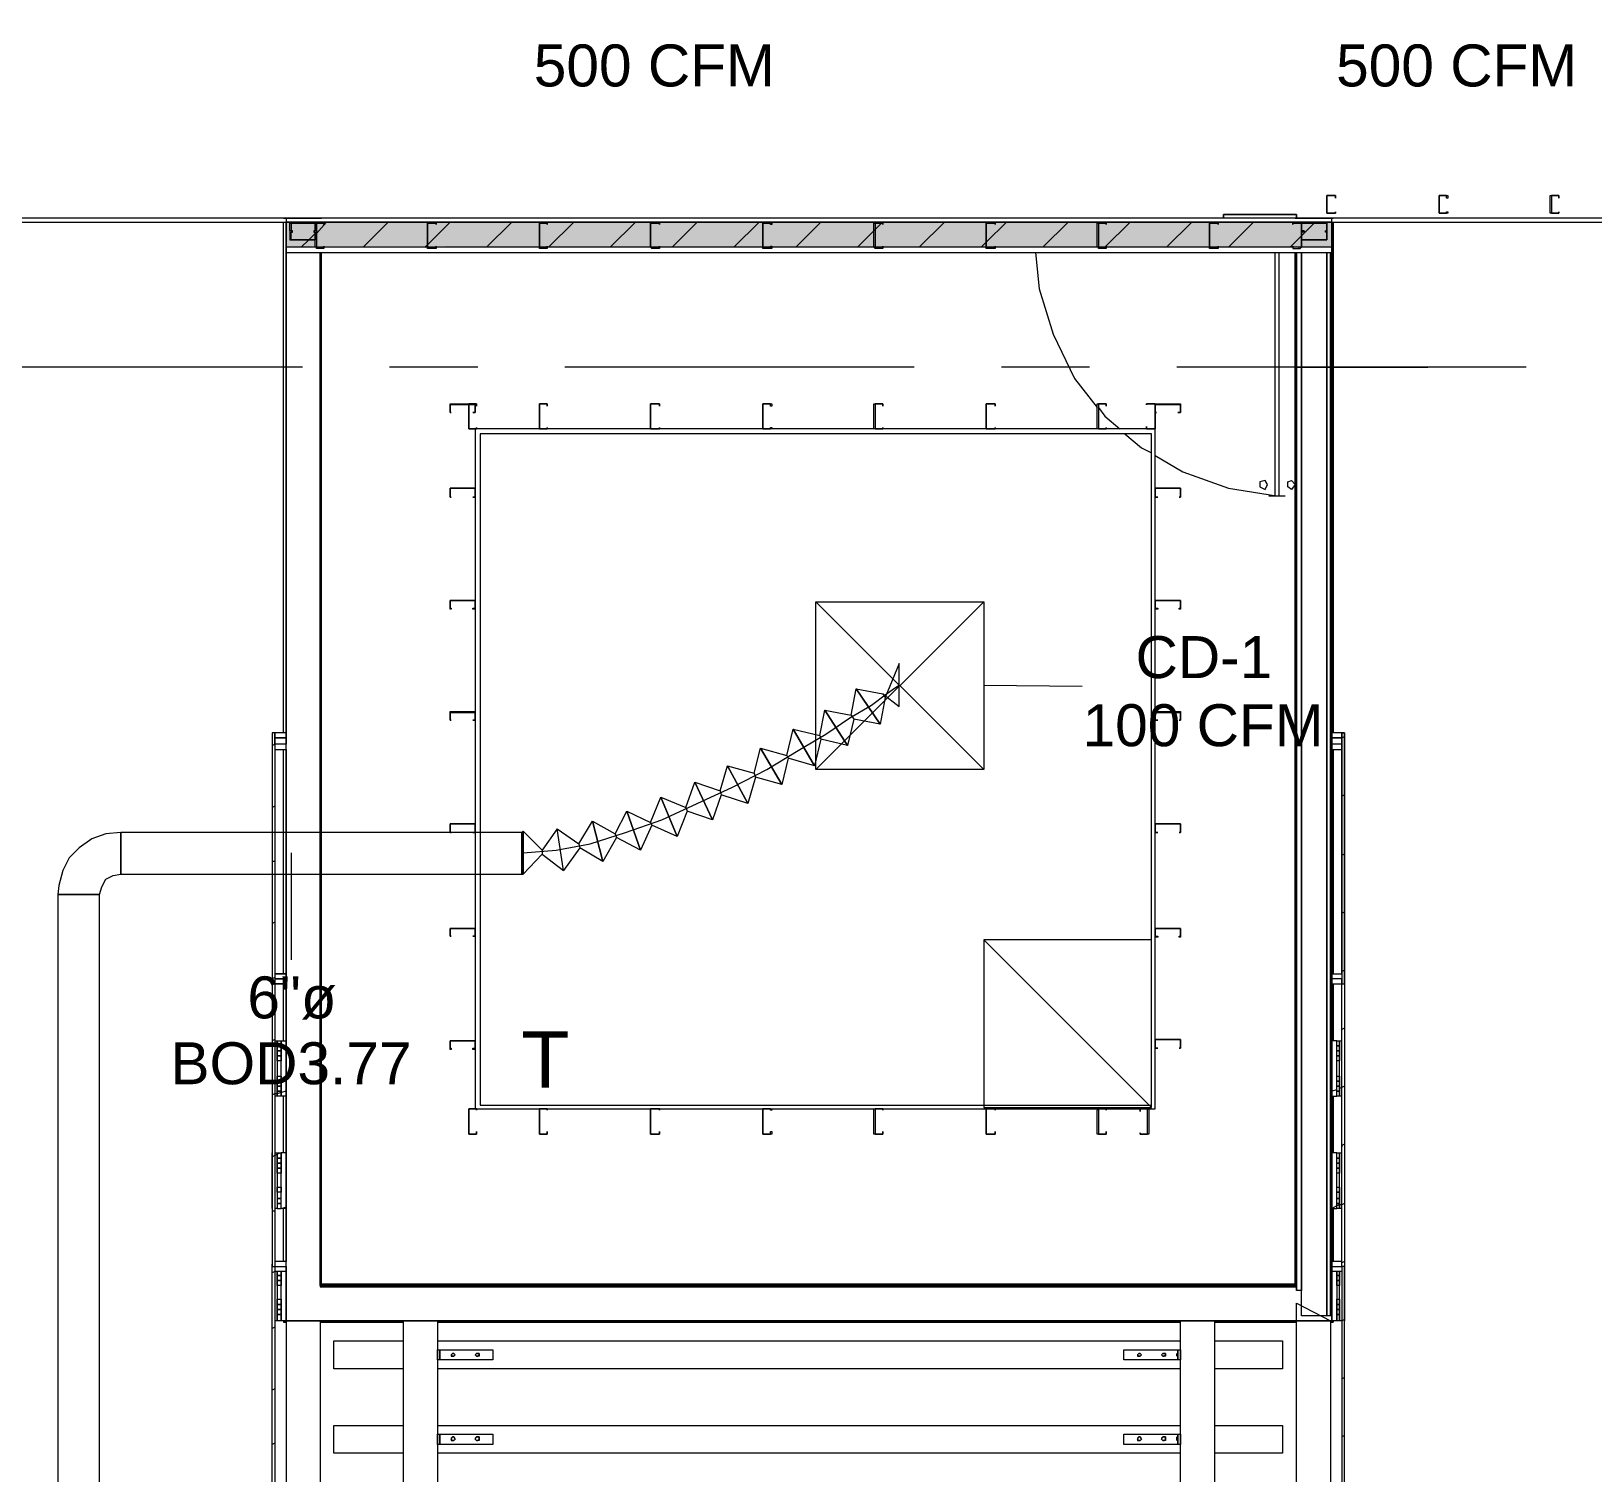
# Model space of a CAD drawing. Header units: metres. Extents: x 98 to 337, y -7 to 53.
# Drawn here: x 145.74 to 151.41, y 31.03 to 36.27 of the extents above; entities that cross this region are included whole.
import ezdxf

# ---------------------------------------------------------------- set-up
doc = ezdxf.new("R2010")
doc.units = ezdxf.units.M
doc.layers.add('HVAC - Ductos', color=5, linetype='Continuous', lineweight=0)
doc.layers.add('PDF_Text', color=7, linetype='Continuous', lineweight=0)
doc.layers.add('PDF_Geometry', color=7, linetype='Continuous', lineweight=0, true_color=0xaaaaaa)
doc.layers.add('PDF_Solid Fills', color=7, linetype='Continuous', lineweight=0, true_color=0xffffff)
doc.styles.add('PDF Helvetica', font='')
doc.styles.get('PDF Helvetica').set_extended_font_data('Helvetica')

msp = doc.modelspace()

# ---------------------------------------------------------------- hatches: boundary and pattern name
at = {"layer": 'PDF_Solid Fills', "lineweight": 0, "transparency": 33554559}
msp.add_hatch(color=256, dxfattribs=at).paths.add_polyline_path([(150.4628, 35.4808), (150.4628, 35.5724), (146.6645, 35.5724), (146.6645, 35.4808), (146.7699, 35.4854), (146.7745, 35.4854)])

# ---------------------------------------------------------------- linework, layer by layer
at = {"layer": 'HVAC - Ductos', "lineweight": 0}
for points in [[(149.1982, 33.5839), (148.5888, 33.5839), (148.5888, 34.1933), (149.1982, 34.1933)], [(145.9132, 33.1304), (145.9315, 33.1304), (145.9498, 33.1304), (145.9635, 33.1304), (145.9773, 33.1304), (145.9864, 33.1304), (145.9956, 33.1578), (146.0094, 33.1854), (146.0368, 33.1991), (146.0643, 33.2036), (146.0643, 33.2082), (146.0643, 33.2174), (146.0643, 33.2266), (146.0643, 33.2449), (146.0643, 33.2632), (146.0643, 33.2816), (146.0643, 33.2998), (146.0643, 33.3182), (146.0643, 33.3365), (146.0643, 33.3457), (146.0643, 33.3549), (146.0094, 33.3503), (145.959, 33.332), (145.9132, 33.2998), (145.8765, 33.2632), (145.8536, 33.2174), (145.8398, 33.1624), (145.8352, 33.1304), (145.8398, 33.1304), (145.8444, 33.1304), (145.8582, 33.1304), (145.8719, 33.1304), (145.8902, 33.1304)], [(147.5213, 33.3549), (147.5213, 33.3457), (147.5213, 33.3365), (147.5213, 33.3182), (147.5213, 33.2998), (147.5213, 33.2816), (147.5213, 33.2632), (147.5213, 33.2449), (147.5213, 33.2266), (147.5213, 33.2174), (147.5213, 33.2082), (147.5213, 33.2036), (147.5213, 33.2082), (147.5213, 33.2174), (147.5213, 33.2266), (147.5213, 33.2449), (147.5213, 33.2632), (147.5213, 33.2816), (147.5213, 33.2998), (147.5213, 33.3182), (147.5213, 33.3365), (147.5213, 33.3457)], [(147.5259, 33.2036), (147.5259, 33.2128), (147.5259, 33.2266), (147.5259, 33.2541), (147.5259, 33.2816), (147.5259, 33.309), (147.5259, 33.3365), (147.5259, 33.3503), (147.5259, 33.3595), (147.5259, 33.3503), (147.5259, 33.3365), (147.5259, 33.309), (147.5259, 33.2816), (147.5259, 33.2541), (147.5259, 33.2266), (147.5259, 33.2128)], [(149.8076, 32.9654), (149.1982, 32.9654), (149.1982, 32.3561), (149.8076, 32.3561)]]:
    msp.add_lwpolyline(points, close=True, dxfattribs=at)
for points in [[(149.1982, 34.1933), (148.5888, 33.5839)], [(148.5888, 34.1933), (149.1982, 33.5839)], [(148.8317, 33.8588), (148.8912, 33.813), (148.8912, 33.9688), (148.8409, 33.8451), (148.8225, 33.7489), (148.7354, 33.8772), (148.8317, 33.8588), (148.8409, 33.8451)], [(147.5259, 33.2816), (147.645, 33.2907), (147.7687, 33.3136), (147.897, 33.3549), (148.0299, 33.4007), (148.1582, 33.4603), (148.2865, 33.5198), (148.4101, 33.5839), (148.5247, 33.6527), (148.6255, 33.7122), (148.7126, 33.7718), (148.7904, 33.8176), (148.8455, 33.8588), (148.8775, 33.8818), (148.8912, 33.8909)], [(148.7172, 33.781), (148.7354, 33.8772), (148.8225, 33.7489), (148.7263, 33.7672), (148.7034, 33.671), (148.6209, 33.7993), (148.7172, 33.781), (148.7263, 33.7672)], [(148.6026, 33.7076), (148.6209, 33.7993), (148.7034, 33.671), (148.6072, 33.6939), (148.5843, 33.5977), (148.5064, 33.7306), (148.6026, 33.7076), (148.6072, 33.6939)], [(148.4835, 33.6344), (148.5064, 33.7306), (148.5843, 33.5977), (148.4881, 33.6252), (148.4651, 33.529), (148.3873, 33.6618), (148.4835, 33.6344), (148.4881, 33.6252)], [(148.3643, 33.5702), (148.3873, 33.6618), (148.4651, 33.529), (148.3689, 33.5565), (148.3414, 33.4603), (148.2681, 33.5977), (148.3643, 33.5702), (148.3689, 33.5565)], [(148.2406, 33.5061), (148.2681, 33.5977), (148.3414, 33.4603), (148.2452, 33.4923), (148.2132, 33.4007), (148.149, 33.5381), (148.2406, 33.5061), (148.2452, 33.4923)], [(148.117, 33.4465), (148.149, 33.5381), (148.2132, 33.4007), (148.1215, 33.4327), (148.0848, 33.3411), (148.0253, 33.4831), (148.117, 33.4465), (148.1215, 33.4327)], [(147.9886, 33.3915), (148.0253, 33.4831), (148.0848, 33.3411), (147.9932, 33.3823), (147.952, 33.2907), (147.9016, 33.4327), (147.9886, 33.3915), (147.9932, 33.3823)], [(147.8603, 33.3503), (147.9016, 33.4327), (147.952, 33.2907), (147.8649, 33.3365), (147.8145, 33.2495), (147.7779, 33.3961), (147.8603, 33.3503), (147.8649, 33.3365)], [(147.5946, 33.277), (147.5259, 33.2036), (147.5259, 33.3595), (147.5213, 33.3549), (147.5213, 33.3503), (147.5213, 33.3365), (147.5213, 33.309), (147.5213, 33.2816), (147.5213, 33.2541), (147.5213, 33.2266), (147.5213, 33.2128), (147.5213, 33.2036), (147.5213, 33.2128), (147.5213, 33.2266), (147.5213, 33.2541), (147.5213, 33.2816), (147.5213, 33.309), (147.5213, 33.3365), (147.5213, 33.3503), (147.5213, 33.3549), (146.0643, 33.3549), (146.0643, 33.3457), (146.0643, 33.3365), (146.0643, 33.3182), (146.0643, 33.2998), (146.0643, 33.2816), (146.0643, 33.2632), (146.0643, 33.2449), (146.0643, 33.2266), (146.0643, 33.2174), (146.0643, 33.2082), (146.0643, 33.2036), (147.5213, 33.2036), (147.5259, 33.2036), (147.5259, 33.3595), (147.5946, 33.2907), (147.5946, 33.277), (147.6725, 33.2174), (147.6496, 33.3686), (147.5946, 33.2907)], [(147.7275, 33.3136), (147.7779, 33.3961), (147.8145, 33.2495), (147.7321, 33.2998), (147.6725, 33.2174), (147.6496, 33.3686), (147.7275, 33.3136), (147.7321, 33.2998)], [(145.9452, 30.1751), (145.9498, 30.1751), (145.9635, 30.1751), (145.9773, 30.1751), (145.9819, 30.1751), (145.9864, 30.1751), (145.9864, 33.1304), (145.9773, 33.1304), (145.9635, 33.1304), (145.9498, 33.1304), (145.9315, 33.1304), (145.9132, 33.1304), (145.8902, 33.1304), (145.8719, 33.1304), (145.8582, 33.1304), (145.8444, 33.1304), (145.8398, 33.1304), (145.8352, 33.1304), (145.8352, 30.1751), (145.8398, 30.1751), (145.8444, 30.1751), (145.8582, 30.1751), (145.8719, 30.1751), (145.881, 30.1751)], [(149.8076, 32.3561), (149.1982, 32.9654)]]:
    msp.add_lwpolyline(points, dxfattribs=at)
at = {"layer": 'PDF_Geometry', "lineweight": 0}
for points in [[(158.9481, 37.089), (158.9481, 35.5861), (145.1297, 35.5861)], [(145.6291, 35.5724), (158.9481, 35.5724), (158.9481, 25.4148), (157.3124, 25.4148), (157.3124, 25.401), (158.9481, 25.401), (158.9481, 23.912), (157.9447, 23.912), (157.9447, 23.8937), (158.9481, 23.8937), (158.9481, 11.6009), (105.9562, 11.6009)], [(145.6291, 35.5724), (158.9481, 35.5724), (158.9618, 35.5724), (158.9801, 35.5724), (158.9939, 35.5724), (158.9481, 35.5724)], [(146.6645, 31.5818), (146.6645, 35.5724), (146.6645, 33.7168), (146.6233, 33.7168), (146.6141, 33.7168), (146.6141, 32.8051)], [(146.6554, 35.5861), (146.6645, 35.5861), (146.7883, 35.5861), (146.7928, 35.5861)], [(146.6554, 33.7168), (146.6554, 35.5724)], [(150.5086, 30.7525), (150.5086, 31.7787), (150.4995, 31.7787), (150.4995, 32.8051), (150.5086, 32.8051), (150.5086, 33.7168), (150.4995, 33.7168), (150.4995, 32.8051), (150.4995, 32.8234), (150.4628, 32.8234), (150.4628, 32.8417), (150.4995, 32.8417), (150.4995, 33.6756), (150.4995, 33.6985), (150.4995, 33.7168), (150.4628, 33.7168), (150.4628, 35.5724), (146.6645, 35.5724)], [(146.7745, 35.5312), (146.8111, 35.5724)], [(146.944, 35.4808), (147.0356, 35.5724)], [(147.1685, 35.4808), (147.1777, 35.4899), (147.2601, 35.5724)], [(147.393, 35.4808), (147.4846, 35.5724)], [(147.6175, 35.4808), (147.7092, 35.5724)], [(147.8421, 35.4808), (147.9337, 35.5724)], [(148.0665, 35.4808), (148.1582, 35.5724)], [(148.2911, 35.4808), (148.3827, 35.5724)], [(148.5155, 35.4808), (148.6072, 35.5724)], [(148.74, 35.4808), (148.7996, 35.5403), (148.8271, 35.5678)], [(148.9645, 35.4808), (149.0562, 35.5724)], [(149.189, 35.4808), (149.2074, 35.4991), (149.2807, 35.5724)], [(149.4135, 35.4808), (149.5052, 35.5724)], [(149.6381, 35.4808), (149.7297, 35.5724)], [(149.8626, 35.4808), (149.9542, 35.5724)], [(150.4582, 35.5861), (150.4444, 35.5861), (150.3528, 35.5861), (150.3345, 35.5861), (150.3299, 35.5861), (150.3345, 35.5861), (150.3345, 35.5999), (150.0687, 35.5999), (150.0687, 35.5861), (150.0687, 35.5999), (150.3345, 35.5999), (150.3345, 35.5861), (150.4628, 35.5861), (150.4674, 35.5861), (150.4628, 35.5861)], [(150.0871, 35.4808), (150.1787, 35.5724)], [(150.3116, 35.4808), (150.3528, 35.522), (150.3986, 35.5678)], [(150.5086, 33.7031), (150.4995, 33.6985), (150.4628, 33.6985), (150.4628, 33.7168), (150.4628, 35.5724), (150.4628, 31.5818), (150.4628, 31.7605)], [(150.4628, 35.5724), (150.4628, 31.6001)], [(146.7195, 35.4808), (146.747, 35.5082), (146.7699, 35.5312)], [(147.9886, 35.5128), (147.9886, 35.5174)], [(150.0183, 35.5312), (150.0183, 35.5358)], [(150.3711, 35.5082), (150.3757, 35.5082)], [(150.4628, 35.4808), (146.6645, 35.4808)], [(150.4628, 31.5818), (150.4628, 31.5863), (150.4628, 31.6001), (150.4582, 31.6001), (150.4582, 35.4624), (150.4582, 31.6001), (150.4444, 31.6001), (150.4444, 35.4624), (150.4444, 31.6001), (150.3528, 31.6001), (150.3528, 35.4624), (150.3528, 31.6917), (150.3345, 31.6917), (150.3345, 35.4624), (150.3345, 31.7055), (150.3345, 31.6917), (150.3345, 35.4624), (150.3345, 31.7101), (150.3299, 31.7147), (146.7928, 31.7147), (146.7928, 35.4624)], [(149.3861, 35.4624), (149.3999, 35.3296), (149.4502, 35.1647), (149.5281, 35.0043), (149.6106, 34.8989)], [(150.2566, 34.5782), (150.2566, 35.4624)], [(150.2703, 35.4624), (150.2703, 34.5782)], [(150.3436, 35.4762), (150.3436, 35.4808)], [(146.7241, 35.0455), (145.455, 35.0455)], [(147.3609, 35.0455), (147.0402, 35.0455)], [(148.9462, 35.0455), (147.6771, 35.0455)], [(149.5831, 35.0455), (149.2624, 35.0455)], [(151.1683, 35.0455), (149.8992, 35.0455)], [(150.3345, 35.0455), (150.5727, 35.0455), (150.811, 35.0455)], [(149.6151, 34.8989), (149.6381, 34.8668), (149.693, 34.821)], [(149.8168, 34.821), (149.7892, 34.821), (149.7892, 34.8302), (149.7892, 34.821), (149.8213, 34.821)], [(149.7114, 34.8027), (149.771, 34.7523), (149.8076, 34.734)], [(149.8213, 34.7248), (149.9221, 34.6652), (150.0871, 34.6057), (150.2612, 34.5782)], [(150.2337, 34.5782), (150.2932, 34.5782)], [(149.1982, 33.8909), (149.5556, 33.8863)], [(146.6233, 33.7168), (146.6141, 33.7168), (146.6141, 32.8051), (146.6233, 32.8051), (146.6233, 31.7787), (146.6233, 31.7605), (146.6141, 31.7559)], [(146.6141, 33.671), (146.6233, 33.6756), (146.6233, 33.6985), (146.6233, 33.7168), (146.6233, 32.8051), (146.6141, 32.8051), (146.6141, 31.7787), (146.6233, 31.7787), (146.6233, 30.7525)], [(146.6645, 33.7168), (146.6645, 33.6985), (146.6233, 33.6985), (146.6645, 33.6985), (146.6645, 33.6756), (146.6233, 33.6756), (146.6233, 32.8417), (146.6645, 32.8417), (146.6233, 32.8417), (146.6233, 32.8234), (146.6645, 32.8234), (146.6233, 32.8234), (146.6233, 32.8051)], [(150.4995, 33.6756), (150.4628, 33.6756), (150.4628, 33.6985), (150.4995, 33.6985)], [(150.4995, 33.7168), (150.5086, 33.7168), (150.5086, 32.8051)], [(146.6645, 33.6572), (146.6645, 32.8417), (146.6645, 32.8234), (146.6645, 32.8051), (146.6233, 32.8051), (146.6645, 32.8051), (146.6645, 32.5989), (146.6645, 32.3973), (146.6462, 32.3973), (146.6462, 32.5989), (146.6645, 32.5989)], [(146.6554, 32.8417), (146.6554, 33.6572)], [(150.4628, 32.8417), (150.4628, 33.6572), (150.4628, 32.8417), (150.4995, 32.8417), (150.4995, 32.8234), (150.4628, 32.8234), (150.4628, 32.8051), (150.4995, 32.8051)], [(150.5086, 33.4923), (150.4995, 33.4877), (150.4995, 33.4831)], [(146.6233, 33.4511), (146.6141, 33.4465)], [(146.6233, 33.2495), (146.6141, 33.2495)], [(146.6829, 33.2816), (146.6829, 32.8921)], [(150.5086, 33.277), (150.4995, 33.2724)], [(150.5086, 33.0662), (150.4995, 33.0616)], [(146.6233, 33.0295), (146.6141, 33.0249)], [(150.5086, 32.8555), (150.4995, 32.8509)], [(146.6233, 32.828), (146.6141, 32.8234)], [(146.6554, 32.5989), (146.6554, 32.8051)], [(150.4628, 32.8051), (150.4628, 32.5989), (150.4628, 32.8051), (150.4995, 32.8051), (150.5086, 32.8051), (150.5086, 31.7787), (150.4995, 31.7787), (150.4995, 30.7525)], [(150.5086, 32.6447), (150.4995, 32.6401)], [(146.6233, 32.6034), (146.6141, 32.5989), (146.6141, 32.3973)], [(146.6233, 32.5989), (146.6325, 32.5989), (146.6325, 32.3973), (146.6233, 32.3973)], [(150.4995, 32.3973), (150.4903, 32.3973), (150.4903, 32.5989), (150.4995, 32.5989)], [(150.5086, 32.5989), (150.5086, 32.3973)], [(146.6645, 32.4156), (146.6462, 32.411), (146.6325, 32.4065), (146.6233, 32.4065), (146.6141, 32.4019)], [(146.6645, 32.3973), (146.6645, 32.1911), (146.6645, 31.9896), (146.6462, 31.9896), (146.6462, 32.0078), (146.6325, 32.0078), (146.6462, 32.0078), (146.6462, 32.0262), (146.6462, 32.0491), (146.6325, 32.0491), (146.6325, 32.0262), (146.6462, 32.0262), (146.6325, 32.0262), (146.6325, 32.0078), (146.6325, 31.9896), (146.6462, 31.9896), (146.6462, 32.1911), (146.6325, 32.1865), (146.6233, 32.1819), (146.6141, 32.1774)], [(146.6554, 32.1911), (146.6554, 32.3973)], [(150.4811, 32.4202), (150.4628, 32.4156)], [(150.5086, 32.434), (150.4995, 32.4294), (150.4903, 32.4248)], [(150.5086, 32.2232), (150.4995, 32.2186), (150.4995, 32.214)], [(146.6141, 31.9896), (146.6141, 32.1911)], [(146.6233, 32.1911), (146.6325, 32.1911), (146.6325, 31.9896), (146.6233, 31.9896)], [(146.6645, 32.1911), (146.6462, 32.1911)], [(150.4995, 31.9896), (150.4903, 31.9896), (150.4903, 32.1911), (150.4995, 32.1911)], [(150.5086, 32.1911), (150.5086, 31.9896)], [(146.6645, 31.9896), (146.6645, 31.7971), (146.6233, 31.7971), (146.6233, 31.7787), (146.6645, 31.7787), (146.6645, 31.7971)], [(146.6645, 31.9941), (146.6508, 31.9896)], [(146.6554, 31.7971), (146.6554, 31.9896)], [(150.5086, 32.0078), (150.4995, 32.0032), (150.4903, 32.0032), (150.4811, 31.9987), (150.4628, 31.9896), (150.4628, 31.7971), (150.4628, 31.7787), (150.4995, 31.7787), (150.4995, 31.7971), (150.4628, 31.7971), (150.4628, 31.9896)], [(146.6233, 31.9804), (146.6141, 31.9804)], [(146.6141, 31.5818), (146.6141, 31.7879)], [(146.6141, 30.7525), (146.6141, 31.7787), (146.6233, 31.7787), (146.6645, 31.7787), (146.6645, 31.7605), (146.6233, 31.7605)], [(146.6645, 31.7605), (146.6645, 31.5818), (146.6462, 31.5818), (146.6462, 31.7605), (146.6462, 31.7467), (146.6325, 31.7467), (146.6325, 31.7605), (146.6325, 31.5818), (146.6233, 31.5818)], [(150.5086, 31.5863), (150.4995, 31.5818), (150.4903, 31.5818), (150.4903, 31.7605), (150.4903, 31.7467), (150.4903, 31.7283), (150.4903, 31.7101), (150.4811, 31.7101), (150.4811, 31.7283), (150.4903, 31.7283), (150.4811, 31.7283), (150.4811, 31.7467), (150.4903, 31.7467), (150.4811, 31.7467), (150.4811, 31.7605), (150.4811, 31.5818), (150.4628, 31.5818), (150.3345, 31.5818), (150.3345, 31.6459), (150.4582, 31.5818), (150.4582, 27.6781)], [(150.5086, 31.7971), (150.4995, 31.7925)], [(150.5086, 31.7879), (150.5086, 31.5818)], [(146.7883, 31.7101), (150.3345, 31.7101)], [(146.7883, 31.7101), (150.3345, 31.7101)], [(146.7883, 31.7101), (150.3345, 31.7101), (146.7883, 31.7101)], [(146.6233, 31.5588), (146.6141, 31.5542)], [(146.6554, 31.5818), (146.6554, 31.5772), (146.6645, 31.5772), (146.6554, 31.5772), (146.6645, 31.5818), (146.7883, 31.5818), (146.7883, 27.6781)], [(150.3345, 27.6781), (150.3345, 31.5818), (150.4582, 31.5818), (146.7883, 31.5818), (147.0906, 31.5818), (146.7883, 31.5818), (147.0906, 31.5818), (146.7883, 31.5818), (146.6645, 31.5818), (146.6645, 27.6781)], [(147.0906, 31.4076), (146.8386, 31.4076), (146.8386, 31.5084), (147.0906, 31.5084)], [(147.2143, 31.5084), (149.913, 31.5084)], [(150.0367, 31.5084), (150.2841, 31.5084), (150.2841, 31.4076), (150.0367, 31.4076)], [(147.2235, 31.4534), (147.2235, 31.4489)], [(149.9038, 31.4489), (149.9038, 31.4534)], [(149.913, 31.4076), (147.2143, 31.4076)], [(150.5086, 31.3755), (150.4995, 31.371)], [(146.6233, 31.3344), (146.6141, 31.3298)], [(147.0906, 31.1006), (146.8386, 31.1006), (146.8386, 31.2015), (147.0906, 31.2015)], [(147.2143, 31.2015), (149.913, 31.2015)], [(150.0367, 31.2015), (150.2841, 31.2015), (150.2841, 31.1006), (150.0367, 31.1006)], [(146.6233, 31.1373), (146.6141, 31.1327)], [(147.2235, 31.1603), (147.2235, 31.1557)], [(149.9038, 31.1557), (149.9038, 31.1603)], [(150.5086, 31.1648), (150.4995, 31.1603)], [(149.913, 31.1006), (147.2143, 31.1006)]]:
    msp.add_lwpolyline(points, dxfattribs=at)
for points in [[(150.449, 35.6045), (150.4444, 35.6045), (150.4444, 35.6641), (150.4444, 35.6686), (150.449, 35.6686), (150.4765, 35.6686), (150.4765, 35.6595), (150.4765, 35.6686), (150.449, 35.6686), (150.4444, 35.6686), (150.4444, 35.6641), (150.4444, 35.6045), (150.449, 35.6045), (150.4765, 35.6045)], [(150.8522, 35.6045), (150.8522, 35.6641), (150.8522, 35.6686), (150.8843, 35.6686), (150.8843, 35.6595), (150.8797, 35.6595), (150.8797, 35.6686), (150.8522, 35.6686), (150.8522, 35.6641), (150.8522, 35.6045), (150.8797, 35.6045), (150.8797, 35.6091), (150.8843, 35.6091), (150.8843, 35.6045)], [(151.26, 35.6045), (151.2554, 35.6045), (151.2554, 35.6641), (151.2554, 35.6686), (151.26, 35.6686), (151.2875, 35.6686), (151.2875, 35.6595), (151.2875, 35.6686), (151.26, 35.6686), (151.26, 35.6641), (151.26, 35.6045), (151.2875, 35.6045)], [(146.6645, 35.4624), (150.4628, 35.4624), (150.4628, 35.5861), (146.6645, 35.5861)], [(146.6783, 35.5678), (146.6829, 35.5678), (146.7699, 35.5678), (146.7699, 35.5403), (146.7653, 35.5403), (146.7699, 35.5403), (146.7699, 35.5678), (146.6829, 35.5678), (146.6829, 35.5403), (146.6875, 35.5403), (146.6783, 35.5403)], [(146.7745, 35.4762), (146.7745, 35.4808), (146.7699, 35.4808), (146.7699, 35.5678), (146.7745, 35.5678), (146.802, 35.5678), (146.802, 35.5633), (146.802, 35.5678), (146.7745, 35.5678), (146.7745, 35.4808), (146.802, 35.4808), (146.802, 35.4854), (146.802, 35.4762)], [(147.1777, 35.4762), (147.1777, 35.4808), (147.1777, 35.5678), (147.2097, 35.5678), (147.2097, 35.5633), (147.2097, 35.5678), (147.1777, 35.5678), (147.1777, 35.4808), (147.2097, 35.4808), (147.2097, 35.4854), (147.2097, 35.4762)], [(147.5854, 35.4762), (147.5854, 35.4808), (147.5854, 35.5678), (147.613, 35.5678), (147.613, 35.5633), (147.613, 35.5678), (147.5854, 35.5678), (147.5854, 35.4808), (147.613, 35.4808), (147.613, 35.4854), (147.613, 35.4762)], [(147.9932, 35.4762), (147.9886, 35.4808), (147.9886, 35.5678), (147.9932, 35.5678), (148.0208, 35.5678), (148.0208, 35.5633), (148.0208, 35.5678), (147.9932, 35.5678), (147.9886, 35.5678), (147.9886, 35.4808), (147.9932, 35.4808), (148.0208, 35.4808), (148.0208, 35.4854), (148.0208, 35.4762)], [(148.3964, 35.4762), (148.3964, 35.4808), (148.3964, 35.5678), (148.4285, 35.5678), (148.4285, 35.5633), (148.4239, 35.5633), (148.4239, 35.5678), (148.3964, 35.5678), (148.3964, 35.4808), (148.4239, 35.4808), (148.4239, 35.4854), (148.4285, 35.4854), (148.4285, 35.4762)], [(148.8042, 35.4762), (148.7996, 35.4808), (148.7996, 35.5678), (148.8042, 35.5678), (148.8317, 35.5678), (148.8317, 35.5633), (148.8317, 35.5678), (148.8042, 35.5678), (148.8042, 35.4808), (148.8317, 35.4808), (148.8317, 35.4854), (148.8317, 35.4762)], [(149.2074, 35.4762), (149.2074, 35.4808), (149.2074, 35.5678), (149.2394, 35.5678), (149.2394, 35.5633), (149.2394, 35.5678), (149.2074, 35.5678), (149.2074, 35.4808), (149.2394, 35.4808), (149.2394, 35.4854), (149.2394, 35.4762)], [(149.6151, 35.4762), (149.6151, 35.4808), (149.6106, 35.4808), (149.6106, 35.5678), (149.6151, 35.5678), (149.6426, 35.5678), (149.6426, 35.5633), (149.6426, 35.5678), (149.6151, 35.5678), (149.6151, 35.4808), (149.6426, 35.4808), (149.6426, 35.4854), (149.6426, 35.4762)], [(150.0183, 35.4762), (150.0183, 35.4808), (150.0183, 35.5678), (150.0504, 35.5678), (150.0504, 35.5633), (150.0504, 35.5678), (150.0183, 35.5678), (150.0183, 35.4808), (150.0504, 35.4808), (150.0504, 35.4854), (150.0504, 35.4762)], [(150.3208, 35.4762), (150.3482, 35.4762), (150.3528, 35.4808), (150.3528, 35.5678), (150.3482, 35.5678), (150.3208, 35.5678), (150.3208, 35.5633), (150.3208, 35.5678), (150.3482, 35.5678), (150.3528, 35.5678), (150.3528, 35.4808), (150.3482, 35.4808), (150.3208, 35.4808), (150.3208, 35.4854)], [(150.4444, 35.5403), (150.4444, 35.5678), (150.4398, 35.5678), (150.3528, 35.5678), (150.3528, 35.5403), (150.362, 35.5403), (150.3528, 35.5403), (150.3528, 35.5678), (150.4398, 35.5678), (150.4444, 35.5678), (150.4444, 35.5403), (150.4398, 35.5403)], [(150.4674, 35.5724), (150.4674, 33.7168)], [(150.4765, 35.6091), (150.4765, 35.6045)], [(151.2875, 35.6091), (151.2875, 35.6045)], [(146.6783, 35.5403), (146.6783, 35.5082), (146.6829, 35.5082), (146.7699, 35.5082), (146.7699, 35.5403), (146.7653, 35.5403), (146.7653, 35.5358), (146.7699, 35.5358), (146.7699, 35.5082), (146.6829, 35.5082), (146.6829, 35.5358), (146.6875, 35.5358), (146.6875, 35.5403)], [(150.4444, 35.5082), (150.4398, 35.5082), (150.3528, 35.5082), (150.3528, 35.5403), (150.362, 35.5403), (150.362, 35.5358), (150.3528, 35.5358), (150.3528, 35.5082), (150.4398, 35.5082), (150.4444, 35.5082), (150.4444, 35.5358), (150.4398, 35.5358), (150.4398, 35.5403), (150.4444, 35.5403)], [(146.7883, 31.7101), (146.7883, 35.4624), (146.7883, 31.7055), (150.3345, 31.7055), (150.3345, 35.4624), (150.3345, 31.7101), (150.3299, 31.7147), (150.3299, 35.4624), (150.3299, 31.7147), (146.7928, 31.7147)], [(147.2601, 34.9081), (147.2601, 34.9126), (147.3518, 34.9126), (147.3518, 34.9081), (147.3518, 34.8806), (147.3426, 34.8806), (147.3518, 34.8806), (147.3518, 34.9081), (147.2601, 34.9081), (147.2601, 34.8806)], [(147.2647, 34.8806), (147.2601, 34.8806)], [(147.3289, 34.821), (147.3289, 34.9126), (147.3564, 34.9126), (147.3564, 34.9035), (147.3564, 34.9126), (147.3289, 34.9126), (147.3289, 34.821), (147.3564, 34.821)], [(147.3701, 32.3515), (149.8213, 32.3515), (149.8213, 32.3652), (149.8213, 34.821), (149.8213, 34.9126), (149.8213, 34.821), (149.8076, 34.821), (147.3701, 34.821), (147.3518, 34.821), (147.3518, 32.3515)], [(147.5854, 34.821), (147.5854, 34.9126), (147.613, 34.9126), (147.613, 34.9035), (147.613, 34.9126), (147.5854, 34.9126), (147.5854, 34.821), (147.613, 34.821)], [(147.9932, 34.821), (147.9886, 34.821), (147.9886, 34.9126), (147.9932, 34.9126), (148.0208, 34.9126), (148.0208, 34.9035), (148.0208, 34.9126), (147.9932, 34.9126), (147.9886, 34.9126), (147.9886, 34.821), (147.9932, 34.821), (148.0208, 34.821)], [(148.3964, 34.821), (148.3964, 34.9126), (148.4285, 34.9126), (148.4285, 34.9035), (148.4239, 34.9035), (148.4239, 34.9126), (148.3964, 34.9126), (148.3964, 34.821), (148.4239, 34.821), (148.4239, 34.8256), (148.4285, 34.8256), (148.4285, 34.821)], [(148.8042, 34.821), (148.7996, 34.821), (148.7996, 34.9126), (148.8042, 34.9126), (148.8317, 34.9126), (148.8317, 34.9035), (148.8317, 34.9126), (148.8042, 34.9126), (148.8042, 34.821), (148.8317, 34.821)], [(149.2074, 34.821), (149.2074, 34.9126), (149.2394, 34.9126), (149.2394, 34.9035), (149.2394, 34.9126), (149.2074, 34.9126), (149.2074, 34.821), (149.2394, 34.821)], [(149.6151, 34.821), (149.6106, 34.821), (149.6106, 34.9126), (149.6151, 34.9126), (149.6426, 34.9126), (149.6426, 34.9035), (149.6426, 34.9126), (149.6151, 34.9126), (149.6151, 34.821), (149.6426, 34.821)], [(149.7892, 34.9081), (149.7892, 34.9126)], [(149.8213, 34.9126), (149.7892, 34.9126)], [(149.8213, 34.9081), (149.8213, 34.9126), (149.913, 34.9126), (149.913, 34.9081), (149.913, 34.8806), (149.9038, 34.8806), (149.913, 34.8806), (149.913, 34.9081), (149.8213, 34.9081), (149.8213, 34.8806)], [(149.8259, 34.8806), (149.8213, 34.8806)], [(147.3564, 34.8256), (147.3564, 34.821)], [(147.613, 34.8256), (147.613, 34.821)], [(148.0208, 34.8256), (148.0208, 34.821)], [(148.8317, 34.8256), (148.8317, 34.821)], [(149.2394, 34.8256), (149.2394, 34.821)], [(149.6426, 34.8256), (149.6426, 34.821)], [(147.3701, 34.8027), (147.3701, 32.3652), (149.8076, 32.3652), (149.8076, 34.8027)], [(147.2601, 34.6011), (147.2601, 34.6057), (147.3518, 34.6057), (147.3518, 34.6011), (147.3518, 34.5736), (147.3426, 34.5736), (147.3518, 34.5736), (147.3518, 34.6011), (147.3518, 34.6057), (147.2601, 34.6057), (147.2601, 34.6011), (147.2601, 34.5736)], [(149.913, 34.6011), (149.913, 34.6057), (149.8213, 34.6057), (149.8213, 34.6011), (149.8213, 34.5736), (149.8305, 34.5736), (149.8213, 34.5736), (149.8213, 34.6011), (149.8213, 34.6057), (149.913, 34.6057), (149.913, 34.6011), (149.913, 34.5736)], [(150.2291, 34.6194), (150.22, 34.6332), (150.2016, 34.6286), (150.2016, 34.6103), (150.22, 34.6011)], [(150.3299, 34.6194), (150.3162, 34.6011), (150.3024, 34.6103), (150.3024, 34.6286), (150.3162, 34.6332)], [(147.2647, 34.5736), (147.2601, 34.5736)], [(149.9084, 34.5736), (149.913, 34.5736)], [(147.2601, 34.1979), (147.3518, 34.1979), (147.3518, 34.1658), (147.3426, 34.1658), (147.3426, 34.1704), (147.3518, 34.1704), (147.3518, 34.1979), (147.2601, 34.1979), (147.2601, 34.1704), (147.2647, 34.1704), (147.2647, 34.1658), (147.2601, 34.1658)], [(149.9084, 34.1658), (149.9084, 34.1704), (149.913, 34.1704), (149.913, 34.1979), (149.8213, 34.1979), (149.8213, 34.1704), (149.8305, 34.1704), (149.8305, 34.1658), (149.8213, 34.1658), (149.8213, 34.1979), (149.913, 34.1979), (149.913, 34.1658)], [(147.2601, 33.7901), (147.2601, 33.7947), (147.3518, 33.7947), (147.3518, 33.7901), (147.3518, 33.7626), (147.3426, 33.7626), (147.3518, 33.7626), (147.3518, 33.7901), (147.2601, 33.7901), (147.2601, 33.7626)], [(147.2647, 33.7626), (147.2601, 33.7626)], [(149.913, 33.7901), (149.8213, 33.7901), (149.8213, 33.7626), (149.8305, 33.7626), (149.8213, 33.7626), (149.8213, 33.7901), (149.8213, 33.7947), (149.913, 33.7947), (149.913, 33.7901), (149.913, 33.7626)], [(149.9084, 33.7626), (149.913, 33.7626)], [(146.6645, 33.6572), (146.6645, 33.6756), (146.6233, 33.6756), (146.6233, 33.6572)], [(150.4628, 33.6572), (150.4995, 33.6572), (150.4995, 33.6756), (150.4628, 33.6756)], [(150.4674, 33.6572), (150.4674, 32.8417)], [(147.2601, 33.3869), (147.3518, 33.3869), (147.3518, 33.3549), (147.3426, 33.3549), (147.3518, 33.3549), (147.3518, 33.3869), (147.2601, 33.3869), (147.2601, 33.3549)], [(147.2647, 33.3549), (147.2601, 33.3549)], [(149.913, 33.3869), (149.8213, 33.3869), (149.8213, 33.3549), (149.8305, 33.3549), (149.8213, 33.3549), (149.8213, 33.3869), (149.913, 33.3869), (149.913, 33.3549)], [(149.9084, 33.3549), (149.913, 33.3549)], [(147.2601, 33.0067), (147.3518, 33.0067), (147.3518, 32.9792), (147.3426, 32.9792), (147.3518, 32.9792), (147.3518, 33.0067), (147.2601, 33.0067), (147.2601, 32.9792)], [(147.2647, 32.9792), (147.2601, 32.9792)], [(149.9084, 32.9746), (149.9084, 32.9792), (149.913, 32.9792), (149.913, 33.0067), (149.8213, 33.0067), (149.8213, 32.9792), (149.8305, 32.9792), (149.8305, 32.9746), (149.8213, 32.9746), (149.8213, 33.0067), (149.913, 33.0067), (149.913, 32.9746)], [(150.4674, 32.8051), (150.4674, 32.5989)], [(146.6325, 32.5806), (146.6325, 32.5989), (146.6462, 32.5989), (146.6462, 32.5806)], [(146.6462, 32.5622), (146.6325, 32.5622), (146.6325, 32.5806), (146.6462, 32.5806)], [(146.6462, 32.5439), (146.6325, 32.5439), (146.6325, 32.5622), (146.6462, 32.5622)], [(147.2601, 32.5989), (147.3518, 32.5989), (147.3518, 32.5668), (147.3426, 32.5668), (147.3426, 32.5714), (147.3518, 32.5714), (147.3518, 32.5989), (147.2601, 32.5989), (147.2601, 32.5714), (147.2647, 32.5714), (147.2647, 32.5668), (147.2601, 32.5668)], [(149.913, 32.5989), (149.913, 32.6034), (149.8213, 32.6034), (149.8213, 32.5989), (149.8213, 32.5714), (149.8305, 32.5714), (149.8213, 32.5714), (149.8213, 32.5989), (149.8213, 32.6034), (149.913, 32.6034), (149.913, 32.5989), (149.913, 32.5714)], [(149.9084, 32.5714), (149.913, 32.5714)], [(150.4628, 32.5989), (150.4628, 32.3973), (150.4628, 32.1911), (150.4628, 31.9896), (150.4811, 31.9896), (150.4811, 32.1911), (150.4628, 32.1911), (150.4628, 32.3973), (150.4811, 32.3973), (150.4811, 32.5989)], [(150.4903, 32.5989), (150.4903, 32.5806), (150.4811, 32.5806), (150.4811, 32.5989)], [(150.4903, 32.5806), (150.4903, 32.5622), (150.4811, 32.5622), (150.4811, 32.5806)], [(150.4903, 32.5622), (150.4903, 32.5439), (150.4811, 32.5439), (150.4811, 32.5622)], [(146.6462, 32.5256), (146.6325, 32.5256), (146.6325, 32.5439), (146.6462, 32.5439)], [(150.4903, 32.5439), (150.4903, 32.5256), (150.4811, 32.5256), (150.4811, 32.5439)], [(146.6462, 32.4523), (146.6325, 32.4523), (146.6325, 32.4706), (146.6462, 32.4706)], [(146.6325, 32.434), (146.6325, 32.4523), (146.6462, 32.4523), (146.6462, 32.434)], [(150.4903, 32.4706), (150.4903, 32.4523), (150.4811, 32.4523), (150.4811, 32.4706)], [(150.4811, 32.4523), (150.4903, 32.4523), (150.4903, 32.434), (150.4811, 32.434)], [(146.6462, 32.4156), (146.6325, 32.4156), (146.6325, 32.434), (146.6462, 32.434)], [(146.6462, 32.4156), (146.6462, 32.3973), (146.6325, 32.3973), (146.6325, 32.4156)], [(150.4674, 32.3973), (150.4674, 32.1911)], [(150.4903, 32.434), (150.4903, 32.4156), (150.4811, 32.4156), (150.4811, 32.434)], [(150.4811, 32.3973), (150.4811, 32.4156), (150.4903, 32.4156), (150.4903, 32.3973)], [(147.3289, 32.3515), (147.3289, 32.3469), (147.3289, 32.2599), (147.3564, 32.2599), (147.3564, 32.269), (147.3564, 32.2599), (147.3289, 32.2599), (147.3289, 32.3469), (147.3289, 32.3515), (147.3564, 32.3515)], [(147.3564, 32.3469), (147.3564, 32.3515)], [(147.5854, 32.3515), (147.5854, 32.3469), (147.5854, 32.2599), (147.613, 32.2599), (147.613, 32.269), (147.613, 32.2599), (147.5854, 32.2599), (147.5854, 32.3469), (147.5854, 32.3515), (147.613, 32.3515)], [(147.613, 32.3469), (147.613, 32.3515)], [(147.9932, 32.3515), (147.9886, 32.3515), (147.9886, 32.3469), (147.9886, 32.2599), (147.9932, 32.2599), (148.0208, 32.2599), (148.0208, 32.269), (148.0208, 32.2599), (147.9932, 32.2599), (147.9886, 32.2599), (147.9886, 32.3469), (147.9886, 32.3515), (147.9932, 32.3515), (148.0208, 32.3515)], [(148.0208, 32.3469), (148.0208, 32.3515)], [(148.4285, 32.3469), (148.4239, 32.3469), (148.4239, 32.3515), (148.3964, 32.3515), (148.3964, 32.3469), (148.3964, 32.2599), (148.4239, 32.2599), (148.4239, 32.269), (148.4285, 32.269), (148.4285, 32.2599), (148.3964, 32.2599), (148.3964, 32.3469), (148.3964, 32.3515), (148.4285, 32.3515)], [(148.8042, 32.3515), (148.8042, 32.3469), (148.8042, 32.2599), (148.8317, 32.2599), (148.8317, 32.269), (148.8317, 32.2599), (148.8042, 32.2599), (148.7996, 32.2599), (148.7996, 32.3469), (148.7996, 32.3515), (148.8042, 32.3515), (148.8317, 32.3515)], [(148.8317, 32.3469), (148.8317, 32.3515)], [(149.2074, 32.3515), (149.2074, 32.3469), (149.2074, 32.2599), (149.2394, 32.2599), (149.2394, 32.269), (149.2394, 32.2599), (149.2074, 32.2599), (149.2074, 32.3469), (149.2074, 32.3515), (149.2394, 32.3515)], [(149.2394, 32.3469), (149.2394, 32.3515)], [(149.6151, 32.3515), (149.6151, 32.3469), (149.6151, 32.2599), (149.6426, 32.2599), (149.6426, 32.269), (149.6426, 32.2599), (149.6151, 32.2599), (149.6106, 32.2599), (149.6106, 32.3469), (149.6151, 32.3515), (149.6426, 32.3515)], [(149.6426, 32.3469), (149.6426, 32.3515)], [(149.7938, 32.2599), (149.7938, 32.3469), (149.7938, 32.3515), (149.7664, 32.3515), (149.7664, 32.3423), (149.7664, 32.3515), (149.7938, 32.3515), (149.7984, 32.3515), (149.7984, 32.3469), (149.7984, 32.2599), (149.7938, 32.2599), (149.7664, 32.2599)], [(149.7664, 32.2645), (149.7664, 32.2599)], [(146.6325, 32.1728), (146.6325, 32.1911), (146.6462, 32.1911), (146.6462, 32.1728)], [(146.6462, 32.1545), (146.6325, 32.1545), (146.6325, 32.1728), (146.6462, 32.1728)], [(150.4903, 32.1911), (150.4903, 32.1728), (150.4811, 32.1728), (150.4811, 32.1911)], [(150.4903, 32.1728), (150.4903, 32.1545), (150.4811, 32.1545), (150.4811, 32.1728)], [(146.6462, 32.1361), (146.6325, 32.1361), (146.6325, 32.1545), (146.6462, 32.1545)], [(146.6462, 32.1178), (146.6325, 32.1178), (146.6325, 32.1361), (146.6462, 32.1361)], [(150.4903, 32.1545), (150.4903, 32.1361), (150.4811, 32.1361), (150.4811, 32.1545)], [(150.4903, 32.1361), (150.4903, 32.1178), (150.4811, 32.1178), (150.4811, 32.1361)], [(146.6462, 32.0491), (146.6325, 32.0491), (146.6325, 32.0674), (146.6462, 32.0674)], [(150.4903, 32.0674), (150.4903, 32.0491), (150.4811, 32.0491), (150.4811, 32.0674)], [(150.4811, 32.0491), (150.4903, 32.0491), (150.4903, 32.0262), (150.4811, 32.0262)], [(150.4674, 31.9896), (150.4674, 31.7971)], [(150.4903, 32.0262), (150.4903, 32.0078), (150.4811, 32.0078), (150.4811, 32.0262)], [(150.4811, 31.9896), (150.4811, 32.0078), (150.4903, 32.0078), (150.4903, 31.9896)], [(150.4995, 31.7787), (150.4995, 31.7605), (150.4628, 31.7605), (150.4628, 31.7787)], [(146.6462, 31.7283), (146.6325, 31.7283), (146.6325, 31.7467), (146.6462, 31.7467)], [(146.6462, 31.7101), (146.6325, 31.7101), (146.6325, 31.7283), (146.6462, 31.7283)], [(146.6462, 31.6413), (146.6325, 31.6413), (146.6325, 31.6596), (146.6462, 31.6596)], [(150.4903, 31.6596), (150.4903, 31.6413), (150.4811, 31.6413), (150.4811, 31.6596)], [(146.6325, 31.623), (146.6325, 31.6413), (146.6462, 31.6413), (146.6462, 31.623)], [(146.6462, 31.6047), (146.6325, 31.6047), (146.6325, 31.623), (146.6462, 31.623)], [(146.6462, 31.6047), (146.6462, 31.5818), (146.6325, 31.5818), (146.6325, 31.6047)], [(150.4811, 31.6413), (150.4903, 31.6413), (150.4903, 31.623), (150.4811, 31.623)], [(150.4903, 31.623), (150.4903, 31.6047), (150.4811, 31.6047), (150.4811, 31.623)], [(150.4811, 31.5818), (150.4811, 31.6047), (150.4903, 31.6047), (150.4903, 31.5818)], [(146.7883, 31.5772), (147.0906, 31.5772)], [(147.2143, 27.6781), (147.0906, 27.6781), (147.0906, 31.5818), (147.2143, 31.5818)], [(147.2143, 31.5818), (149.913, 31.5818)], [(149.913, 31.5818), (147.2143, 31.5818)], [(147.2143, 31.5772), (149.913, 31.5772)], [(150.0367, 27.6781), (149.913, 27.6781), (149.913, 31.5818), (150.0367, 31.5818)], [(150.0367, 31.5818), (150.3345, 31.5818)], [(150.3345, 31.5818), (150.0367, 31.5818)], [(150.0367, 31.5772), (150.3345, 31.5772)], [(150.4582, 31.5772), (150.4674, 31.5772), (150.4674, 31.5818), (150.4674, 31.5772), (150.4628, 31.5818), (150.4674, 31.5772)], [(147.2143, 31.4397), (147.2143, 31.4764), (147.2235, 31.4764), (147.4159, 31.4764), (147.4159, 31.4397), (147.2235, 31.4397)], [(147.2235, 31.4397), (147.2235, 31.4764)], [(149.913, 31.4397), (149.9038, 31.4397), (149.7068, 31.4397), (149.7068, 31.4764), (149.9038, 31.4764), (149.913, 31.4764)], [(149.9038, 31.4397), (149.9038, 31.4764)], [(147.2235, 31.458), (147.2235, 31.4626), (147.2235, 31.458), (147.2235, 31.4534), (147.2235, 31.4489), (147.2235, 31.4534), (147.2235, 31.458), (147.2235, 31.4626), (147.2235, 31.458), (147.2235, 31.4534)], [(147.2785, 31.458), (147.2739, 31.4626), (147.2693, 31.4626), (147.2647, 31.458), (147.2647, 31.4534), (147.2739, 31.4534)], [(147.2647, 31.458), (147.2693, 31.4626), (147.2739, 31.4626), (147.2785, 31.458), (147.2739, 31.4534), (147.2693, 31.4534)], [(147.3655, 31.458), (147.3655, 31.4626), (147.3564, 31.4626), (147.3518, 31.458), (147.3564, 31.4534), (147.3609, 31.4534)], [(147.3518, 31.458), (147.3564, 31.4626), (147.3655, 31.4626), (147.3655, 31.458), (147.3655, 31.4534), (147.3564, 31.4534)], [(149.771, 31.458), (149.7664, 31.4626), (149.7618, 31.4626), (149.7572, 31.458), (149.7572, 31.4534), (149.7664, 31.4534)], [(149.7572, 31.458), (149.7618, 31.4626), (149.7664, 31.4626), (149.771, 31.458), (149.7664, 31.4534), (149.7618, 31.4534)], [(149.858, 31.458), (149.858, 31.4626), (149.8488, 31.4626), (149.8442, 31.458), (149.8488, 31.4534), (149.8534, 31.4534)], [(149.8442, 31.458), (149.8488, 31.4626), (149.858, 31.4626), (149.858, 31.458), (149.858, 31.4534), (149.8488, 31.4534)], [(149.8992, 31.458), (149.8992, 31.4626), (149.8992, 31.458), (149.8992, 31.4534)], [(149.9038, 31.458), (149.9038, 31.4626), (149.9038, 31.458), (149.9038, 31.4534), (149.9038, 31.4489), (149.9038, 31.4534)], [(147.2143, 31.1327), (147.2143, 31.1694), (147.2235, 31.1694), (147.4159, 31.1694), (147.4159, 31.1327), (147.2235, 31.1327)], [(147.2235, 31.1327), (147.2235, 31.1694)], [(147.2235, 31.1511), (147.2235, 31.1603), (147.2235, 31.1511), (147.2235, 31.1465), (147.2235, 31.1511), (147.2235, 31.1603), (147.2235, 31.1511), (147.2235, 31.1465)], [(147.2785, 31.1511), (147.2739, 31.1603), (147.2693, 31.1603), (147.2647, 31.1557), (147.2647, 31.1511), (147.2647, 31.1465), (147.2739, 31.1465)], [(147.2647, 31.1511), (147.2693, 31.1603), (147.2739, 31.1603), (147.2785, 31.1511), (147.2739, 31.1465), (147.2693, 31.1465)], [(147.3655, 31.1511), (147.3655, 31.1603), (147.3564, 31.1603), (147.3518, 31.1557), (147.3518, 31.1511), (147.3564, 31.1465), (147.3609, 31.1465)], [(147.3518, 31.1511), (147.3564, 31.1603), (147.3655, 31.1603), (147.3655, 31.1511), (147.3655, 31.1465), (147.3564, 31.1465)], [(149.913, 31.1327), (149.9038, 31.1327), (149.7068, 31.1327), (149.7068, 31.1694), (149.9038, 31.1694), (149.913, 31.1694)], [(149.771, 31.1511), (149.7664, 31.1603), (149.7618, 31.1603), (149.7572, 31.1557), (149.7572, 31.1511), (149.7572, 31.1465), (149.7664, 31.1465)], [(149.7572, 31.1511), (149.7618, 31.1603), (149.7664, 31.1603), (149.771, 31.1511), (149.7664, 31.1465), (149.7618, 31.1465)], [(149.858, 31.1511), (149.858, 31.1603), (149.8488, 31.1603), (149.8442, 31.1557), (149.8442, 31.1511), (149.8488, 31.1465), (149.8534, 31.1465)], [(149.8442, 31.1511), (149.8488, 31.1603), (149.858, 31.1603), (149.858, 31.1511), (149.858, 31.1465), (149.8488, 31.1465)], [(149.8992, 31.1511), (149.8992, 31.1603), (149.8992, 31.1511), (149.8992, 31.1465)], [(149.9038, 31.1327), (149.9038, 31.1694)], [(149.9038, 31.1511), (149.9038, 31.1603), (149.9038, 31.1511), (149.9038, 31.1465)]]:
    msp.add_lwpolyline(points, close=True, dxfattribs=at)

# ---------------------------------------------------------------- texts
at = {"layer": 'PDF_Text', "lineweight": 0, "attachment_point": 4, "style": 'PDF Helvetica'}
for s, insert, char_height in [('500 CFM', (147.5642, 36.1401), 0.15242), ('500 CFM', (150.4782, 36.1401), 0.15242), ('CD-1', (149.7497, 33.9912), 0.15242), ('100 CFM', (149.5573, 33.7438), 0.15242), ('6"ø', (146.5241, 32.7541), 0.15242), ('T', (147.5184, 32.5305), 0.2054), ('BOD3.77', (146.2446, 32.5159), 0.15242)]:
    msp.add_mtext(s, dxfattribs=dict(at, insert=insert, char_height=char_height))

doc.saveas('drawing.dxf')
